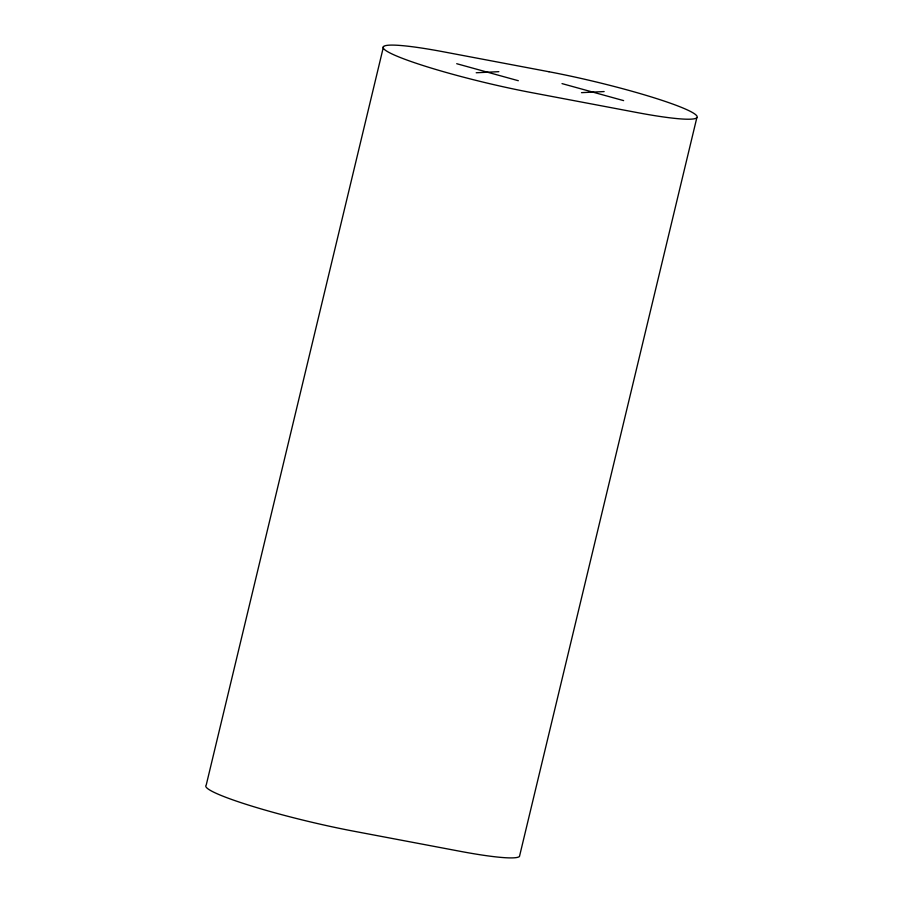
<?xml version="1.0" encoding="UTF-8"?>
<svg xmlns="http://www.w3.org/2000/svg" width="903" height="903" viewBox="0 0 903 903"><rect width="100%" height="100%" fill="white"/><g stroke="black" fill="none" stroke-linecap="round" stroke-linejoin="round"><path stroke-width="1.35" d="M383.527 46.527L206.189 785.192A107.355 10.667 13.5 0 0 354.044 831.257L459.334 851.157A107.355 10.667 13.5 0 0 519.473 856.473L696.811 117.808M476.208 72.759L498.84 71.676M581.498 92.659L604.13 91.564M562.016 83.607L623.623 100.617M456.715 63.707L518.322 80.717M548.956 71.743L443.666 51.843A107.355 10.667 13.5 0 0 392.76 54.304A107.355 10.667 13.5 0 0 531.382 92.58L636.671 112.48A107.355 10.667 13.5 0 0 687.578 110.031A107.355 10.667 13.5 0 0 548.956 71.743"/></g></svg>
